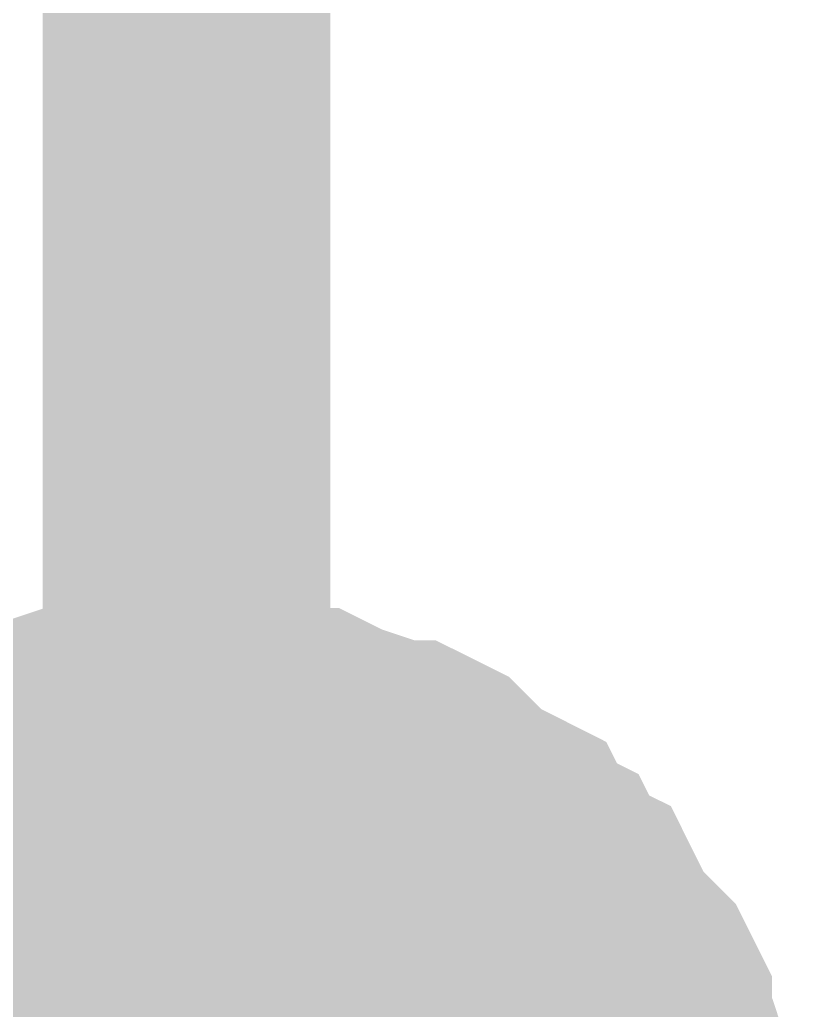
# Model space of a CAD drawing. Header units: inches. Extents: x 0 to 432, y 0 to 280.
# Drawn here: x 312.255 to 313.084, y 166.585 to 167.617 of the extents above; entities that cross this region are included whole.
import ezdxf

# ---------------------------------------------------------------- set-up
doc = ezdxf.new("R2010")
doc.units = ezdxf.units.IN
doc.layers.add('Sheet', color=255, linetype='Continuous')

msp = doc.modelspace()

# ---------------------------------------------------------------- linework, layer by layer
at = {"layer": 'Sheet'}
for points in [[(312.4283, 181.5988, 0.2997, 0.2997, 0), (312.4283, 166.3598, 0.2997, 0.2997, 0)], [(312.1026, 166.7528, 0.2997, 0.2997, 0), (312.1251, 166.7641, 0.2997, 0.2997, 0), (312.1363, 166.7753, 0.2997, 0.2997, 0), (312.1588, 166.7978, 0.2997, 0.2997, 0), (312.1812, 166.809, 0.2997, 0.2997, 0), (312.2037, 166.8202, 0.2997, 0.2997, 0), (312.2262, 166.8202, 0.2997, 0.2997, 0), (312.2486, 166.8314, 0.2997, 0.2997, 0), (312.2711, 166.8427, 0.2997, 0.2997, 0), (312.3048, 166.8539, 0.2997, 0.2997, 0), (312.3272, 166.8539, 0.2997, 0.2997, 0), (312.3497, 166.8539, 0.2997, 0.2997, 0), (312.3722, 166.8651, 0.2997, 0.2997, 0), (312.4059, 166.8651, 0.2997, 0.2997, 0), (312.4283, 166.8651, 0.2997, 0.2997, 0)], [(312.1026, 166.7528, 0.2997, 0.2997, 0), (312.1251, 166.7641, 0.2997, 0.2997, 0), (312.1363, 166.7753, 0.2997, 0.2997, 0), (312.1588, 166.7978, 0.2997, 0.2997, 0), (312.1812, 166.809, 0.2997, 0.2997, 0), (312.2037, 166.8202, 0.2997, 0.2997, 0), (312.2262, 166.8202, 0.2997, 0.2997, 0), (312.2486, 166.8314, 0.2997, 0.2997, 0), (312.2711, 166.8427, 0.2997, 0.2997, 0), (312.3048, 166.8539, 0.2997, 0.2997, 0), (312.3272, 166.8539, 0.2997, 0.2997, 0), (312.3497, 166.8539, 0.2997, 0.2997, 0), (312.3722, 166.8651, 0.2997, 0.2997, 0), (312.4059, 166.8651, 0.2997, 0.2997, 0), (312.4283, 166.8651, 0.2997, 0.2997, 0)], [(312.1026, 166.7528, 0.2997, 0.2997, 0), (312.1251, 166.7641, 0.2997, 0.2997, 0), (312.1363, 166.7753, 0.2997, 0.2997, 0), (312.1588, 166.7978, 0.2997, 0.2997, 0), (312.1812, 166.809, 0.2997, 0.2997, 0), (312.2037, 166.8202, 0.2997, 0.2997, 0), (312.2262, 166.8202, 0.2997, 0.2997, 0), (312.2486, 166.8314, 0.2997, 0.2997, 0), (312.2711, 166.8427, 0.2997, 0.2997, 0), (312.3048, 166.8539, 0.2997, 0.2997, 0), (312.3272, 166.8539, 0.2997, 0.2997, 0), (312.3497, 166.8539, 0.2997, 0.2997, 0), (312.3722, 166.8651, 0.2997, 0.2997, 0), (312.4059, 166.8651, 0.2997, 0.2997, 0), (312.4283, 166.8651, 0.2997, 0.2997, 0)], [(312.1026, 166.7528, 0.2997, 0.2997, 0), (312.1251, 166.7641, 0.2997, 0.2997, 0), (312.1363, 166.7753, 0.2997, 0.2997, 0), (312.1588, 166.7978, 0.2997, 0.2997, 0), (312.1812, 166.809, 0.2997, 0.2997, 0), (312.2037, 166.8202, 0.2997, 0.2997, 0), (312.2262, 166.8202, 0.2997, 0.2997, 0), (312.2486, 166.8314, 0.2997, 0.2997, 0), (312.2711, 166.8427, 0.2997, 0.2997, 0), (312.3048, 166.8539, 0.2997, 0.2997, 0), (312.3272, 166.8539, 0.2997, 0.2997, 0), (312.3497, 166.8539, 0.2997, 0.2997, 0), (312.3722, 166.8651, 0.2997, 0.2997, 0), (312.4059, 166.8651, 0.2997, 0.2997, 0), (312.4283, 166.8651, 0.2997, 0.2997, 0)], [(312.1026, 166.7528, 0.2997, 0.2997, 0), (312.1251, 166.7641, 0.2997, 0.2997, 0), (312.1363, 166.7753, 0.2997, 0.2997, 0), (312.1588, 166.7978, 0.2997, 0.2997, 0), (312.1812, 166.809, 0.2997, 0.2997, 0), (312.2037, 166.8202, 0.2997, 0.2997, 0), (312.2262, 166.8202, 0.2997, 0.2997, 0), (312.2486, 166.8314, 0.2997, 0.2997, 0), (312.2711, 166.8427, 0.2997, 0.2997, 0), (312.3048, 166.8539, 0.2997, 0.2997, 0), (312.3272, 166.8539, 0.2997, 0.2997, 0), (312.3497, 166.8539, 0.2997, 0.2997, 0), (312.3722, 166.8651, 0.2997, 0.2997, 0), (312.4059, 166.8651, 0.2997, 0.2997, 0), (312.4283, 166.8651, 0.2997, 0.2997, 0)], [(312.1026, 166.7528, 0.2997, 0.2997, 0), (312.1251, 166.7641, 0.2997, 0.2997, 0), (312.1363, 166.7753, 0.2997, 0.2997, 0), (312.1588, 166.7978, 0.2997, 0.2997, 0), (312.1812, 166.809, 0.2997, 0.2997, 0), (312.2037, 166.8202, 0.2997, 0.2997, 0), (312.2262, 166.8202, 0.2997, 0.2997, 0), (312.2486, 166.8314, 0.2997, 0.2997, 0), (312.2711, 166.8427, 0.2997, 0.2997, 0), (312.3048, 166.8539, 0.2997, 0.2997, 0), (312.3272, 166.8539, 0.2997, 0.2997, 0), (312.3497, 166.8539, 0.2997, 0.2997, 0), (312.3722, 166.8651, 0.2997, 0.2997, 0), (312.4059, 166.8651, 0.2997, 0.2997, 0), (312.4283, 166.8651, 0.2997, 0.2997, 0)], [(312.4283, 166.8651, 0.2997, 0.2997, 0), (312.4283, 166.8651, 0.2997, 0.2997, 0)], [(312.4283, 166.8651, 0.2997, 0.2997, 0), (312.4508, 166.8651, 0.2997, 0.2997, 0), (312.4845, 166.8651, 0.2997, 0.2997, 0), (312.5069, 166.8539, 0.2997, 0.2997, 0), (312.5294, 166.8539, 0.2997, 0.2997, 0), (312.5519, 166.8539, 0.2997, 0.2997, 0), (312.5743, 166.8427, 0.2997, 0.2997, 0), (312.608, 166.8314, 0.2997, 0.2997, 0), (312.6305, 166.8202, 0.2997, 0.2997, 0), (312.6529, 166.8202, 0.2997, 0.2997, 0), (312.6754, 166.809, 0.2997, 0.2997, 0), (312.6866, 166.7978, 0.2997, 0.2997, 0), (312.7091, 166.7753, 0.2997, 0.2997, 0), (312.7316, 166.7641, 0.2997, 0.2997, 0), (312.754, 166.7528, 0.2997, 0.2997, 0), (312.7652, 166.7304, 0.2997, 0.2997, 0), (312.7877, 166.7191, 0.2997, 0.2997, 0), (312.7989, 166.6967, 0.2997, 0.2997, 0), (312.8214, 166.6855, 0.2997, 0.2997, 0), (312.8326, 166.663, 0.2997, 0.2997, 0), (312.8439, 166.6405, 0.2997, 0.2997, 0), (312.8663, 166.6181, 0.2997, 0.2997, 0), (312.8776, 166.6068, 0.2997, 0.2997, 0), (312.8888, 166.5844, 0.2997, 0.2997, 0), (312.8888, 166.5619, 0.2997, 0.2997, 0), (312.9, 166.5395, 0.2997, 0.2997, 0), (312.9112, 166.5058, 0.2997, 0.2997, 0), (312.9225, 166.4833, 0.2997, 0.2997, 0), (312.9225, 166.4609, 0.2997, 0.2997, 0), (312.9225, 166.4384, 0.2997, 0.2997, 0), (312.9337, 166.4159, 0.2997, 0.2997, 0)], [(312.4283, 166.8651, 0.2997, 0.2997, 0), (312.4283, 166.8651, 0.2997, 0.2997, 0)], [(312.4283, 166.8651, 0.2997, 0.2997, 0), (312.4508, 166.8651, 0.2997, 0.2997, 0), (312.4845, 166.8651, 0.2997, 0.2997, 0), (312.5069, 166.8539, 0.2997, 0.2997, 0), (312.5294, 166.8539, 0.2997, 0.2997, 0), (312.5519, 166.8539, 0.2997, 0.2997, 0), (312.5743, 166.8427, 0.2997, 0.2997, 0), (312.608, 166.8314, 0.2997, 0.2997, 0), (312.6305, 166.8202, 0.2997, 0.2997, 0), (312.6529, 166.8202, 0.2997, 0.2997, 0), (312.6754, 166.809, 0.2997, 0.2997, 0), (312.6866, 166.7978, 0.2997, 0.2997, 0), (312.7091, 166.7753, 0.2997, 0.2997, 0), (312.7316, 166.7641, 0.2997, 0.2997, 0), (312.754, 166.7528, 0.2997, 0.2997, 0), (312.7652, 166.7304, 0.2997, 0.2997, 0), (312.7877, 166.7191, 0.2997, 0.2997, 0), (312.7989, 166.6967, 0.2997, 0.2997, 0), (312.8214, 166.6855, 0.2997, 0.2997, 0), (312.8326, 166.663, 0.2997, 0.2997, 0), (312.8439, 166.6405, 0.2997, 0.2997, 0), (312.8663, 166.6181, 0.2997, 0.2997, 0), (312.8776, 166.6068, 0.2997, 0.2997, 0), (312.8888, 166.5844, 0.2997, 0.2997, 0), (312.8888, 166.5619, 0.2997, 0.2997, 0), (312.9, 166.5395, 0.2997, 0.2997, 0), (312.9112, 166.5058, 0.2997, 0.2997, 0), (312.9225, 166.4833, 0.2997, 0.2997, 0), (312.9225, 166.4609, 0.2997, 0.2997, 0), (312.9225, 166.4384, 0.2997, 0.2997, 0), (312.9337, 166.4159, 0.2997, 0.2997, 0)], [(312.4283, 166.8651, 0.2997, 0.2997, 0), (312.4283, 166.8651, 0.2997, 0.2997, 0)], [(312.4283, 166.8651, 0.2997, 0.2997, 0), (312.4508, 166.8651, 0.2997, 0.2997, 0), (312.4845, 166.8651, 0.2997, 0.2997, 0), (312.5069, 166.8539, 0.2997, 0.2997, 0), (312.5294, 166.8539, 0.2997, 0.2997, 0), (312.5519, 166.8539, 0.2997, 0.2997, 0), (312.5743, 166.8427, 0.2997, 0.2997, 0), (312.608, 166.8314, 0.2997, 0.2997, 0), (312.6305, 166.8202, 0.2997, 0.2997, 0), (312.6529, 166.8202, 0.2997, 0.2997, 0), (312.6754, 166.809, 0.2997, 0.2997, 0), (312.6866, 166.7978, 0.2997, 0.2997, 0), (312.7091, 166.7753, 0.2997, 0.2997, 0), (312.7316, 166.7641, 0.2997, 0.2997, 0), (312.754, 166.7528, 0.2997, 0.2997, 0), (312.7652, 166.7304, 0.2997, 0.2997, 0), (312.7877, 166.7191, 0.2997, 0.2997, 0), (312.7989, 166.6967, 0.2997, 0.2997, 0), (312.8214, 166.6855, 0.2997, 0.2997, 0), (312.8326, 166.663, 0.2997, 0.2997, 0), (312.8439, 166.6405, 0.2997, 0.2997, 0), (312.8663, 166.6181, 0.2997, 0.2997, 0), (312.8776, 166.6068, 0.2997, 0.2997, 0), (312.8888, 166.5844, 0.2997, 0.2997, 0), (312.8888, 166.5619, 0.2997, 0.2997, 0), (312.9, 166.5395, 0.2997, 0.2997, 0), (312.9112, 166.5058, 0.2997, 0.2997, 0), (312.9225, 166.4833, 0.2997, 0.2997, 0), (312.9225, 166.4609, 0.2997, 0.2997, 0), (312.9225, 166.4384, 0.2997, 0.2997, 0), (312.9337, 166.4159, 0.2997, 0.2997, 0)], [(312.4283, 166.8651, 0.2997, 0.2997, 0), (312.4283, 166.8651, 0.2997, 0.2997, 0)], [(312.4283, 166.8651, 0.2997, 0.2997, 0), (312.4508, 166.8651, 0.2997, 0.2997, 0), (312.4845, 166.8651, 0.2997, 0.2997, 0), (312.5069, 166.8539, 0.2997, 0.2997, 0), (312.5294, 166.8539, 0.2997, 0.2997, 0), (312.5519, 166.8539, 0.2997, 0.2997, 0), (312.5743, 166.8427, 0.2997, 0.2997, 0), (312.608, 166.8314, 0.2997, 0.2997, 0), (312.6305, 166.8202, 0.2997, 0.2997, 0), (312.6529, 166.8202, 0.2997, 0.2997, 0), (312.6754, 166.809, 0.2997, 0.2997, 0), (312.6866, 166.7978, 0.2997, 0.2997, 0), (312.7091, 166.7753, 0.2997, 0.2997, 0), (312.7316, 166.7641, 0.2997, 0.2997, 0), (312.754, 166.7528, 0.2997, 0.2997, 0), (312.7652, 166.7304, 0.2997, 0.2997, 0), (312.7877, 166.7191, 0.2997, 0.2997, 0), (312.7989, 166.6967, 0.2997, 0.2997, 0), (312.8214, 166.6855, 0.2997, 0.2997, 0), (312.8326, 166.663, 0.2997, 0.2997, 0), (312.8439, 166.6405, 0.2997, 0.2997, 0), (312.8663, 166.6181, 0.2997, 0.2997, 0), (312.8776, 166.6068, 0.2997, 0.2997, 0), (312.8888, 166.5844, 0.2997, 0.2997, 0), (312.8888, 166.5619, 0.2997, 0.2997, 0), (312.9, 166.5395, 0.2997, 0.2997, 0), (312.9112, 166.5058, 0.2997, 0.2997, 0), (312.9225, 166.4833, 0.2997, 0.2997, 0), (312.9225, 166.4609, 0.2997, 0.2997, 0), (312.9225, 166.4384, 0.2997, 0.2997, 0), (312.9337, 166.4159, 0.2997, 0.2997, 0)], [(312.4283, 166.8651, 0.2997, 0.2997, 0), (312.4283, 166.8651, 0.2997, 0.2997, 0)], [(312.4283, 166.8651, 0.2997, 0.2997, 0), (312.4508, 166.8651, 0.2997, 0.2997, 0), (312.4845, 166.8651, 0.2997, 0.2997, 0), (312.5069, 166.8539, 0.2997, 0.2997, 0), (312.5294, 166.8539, 0.2997, 0.2997, 0), (312.5519, 166.8539, 0.2997, 0.2997, 0), (312.5743, 166.8427, 0.2997, 0.2997, 0), (312.608, 166.8314, 0.2997, 0.2997, 0), (312.6305, 166.8202, 0.2997, 0.2997, 0), (312.6529, 166.8202, 0.2997, 0.2997, 0), (312.6754, 166.809, 0.2997, 0.2997, 0), (312.6866, 166.7978, 0.2997, 0.2997, 0), (312.7091, 166.7753, 0.2997, 0.2997, 0), (312.7316, 166.7641, 0.2997, 0.2997, 0), (312.754, 166.7528, 0.2997, 0.2997, 0), (312.7652, 166.7304, 0.2997, 0.2997, 0), (312.7877, 166.7191, 0.2997, 0.2997, 0), (312.7989, 166.6967, 0.2997, 0.2997, 0), (312.8214, 166.6855, 0.2997, 0.2997, 0), (312.8326, 166.663, 0.2997, 0.2997, 0), (312.8439, 166.6405, 0.2997, 0.2997, 0), (312.8663, 166.6181, 0.2997, 0.2997, 0), (312.8776, 166.6068, 0.2997, 0.2997, 0), (312.8888, 166.5844, 0.2997, 0.2997, 0), (312.8888, 166.5619, 0.2997, 0.2997, 0), (312.9, 166.5395, 0.2997, 0.2997, 0), (312.9112, 166.5058, 0.2997, 0.2997, 0), (312.9225, 166.4833, 0.2997, 0.2997, 0), (312.9225, 166.4609, 0.2997, 0.2997, 0), (312.9225, 166.4384, 0.2997, 0.2997, 0), (312.9337, 166.4159, 0.2997, 0.2997, 0)], [(312.4283, 166.8651, 0.2997, 0.2997, 0), (312.4283, 166.8651, 0.2997, 0.2997, 0)], [(312.4283, 166.8651, 0.2997, 0.2997, 0), (312.4508, 166.8651, 0.2997, 0.2997, 0), (312.4845, 166.8651, 0.2997, 0.2997, 0), (312.5069, 166.8539, 0.2997, 0.2997, 0), (312.5294, 166.8539, 0.2997, 0.2997, 0), (312.5519, 166.8539, 0.2997, 0.2997, 0), (312.5743, 166.8427, 0.2997, 0.2997, 0), (312.608, 166.8314, 0.2997, 0.2997, 0), (312.6305, 166.8202, 0.2997, 0.2997, 0), (312.6529, 166.8202, 0.2997, 0.2997, 0), (312.6754, 166.809, 0.2997, 0.2997, 0), (312.6866, 166.7978, 0.2997, 0.2997, 0), (312.7091, 166.7753, 0.2997, 0.2997, 0), (312.7316, 166.7641, 0.2997, 0.2997, 0), (312.754, 166.7528, 0.2997, 0.2997, 0), (312.7652, 166.7304, 0.2997, 0.2997, 0), (312.7877, 166.7191, 0.2997, 0.2997, 0), (312.7989, 166.6967, 0.2997, 0.2997, 0), (312.8214, 166.6855, 0.2997, 0.2997, 0), (312.8326, 166.663, 0.2997, 0.2997, 0), (312.8439, 166.6405, 0.2997, 0.2997, 0), (312.8663, 166.6181, 0.2997, 0.2997, 0), (312.8776, 166.6068, 0.2997, 0.2997, 0), (312.8888, 166.5844, 0.2997, 0.2997, 0), (312.8888, 166.5619, 0.2997, 0.2997, 0), (312.9, 166.5395, 0.2997, 0.2997, 0), (312.9112, 166.5058, 0.2997, 0.2997, 0), (312.9225, 166.4833, 0.2997, 0.2997, 0), (312.9225, 166.4609, 0.2997, 0.2997, 0), (312.9225, 166.4384, 0.2997, 0.2997, 0), (312.9337, 166.4159, 0.2997, 0.2997, 0)], [(312.2037, 166.8202, 0.0991, 0.0991, 0), (312.2262, 166.8202, 0.0991, 0.0991, 0), (312.2486, 166.8314, 0.0991, 0.0991, 0), (312.2711, 166.8427, 0.0991, 0.0991, 0), (312.3048, 166.8539, 0.0991, 0.0991, 0), (312.3272, 166.8539, 0.0991, 0.0991, 0), (312.3497, 166.8539, 0.0991, 0.0991, 0), (312.3722, 166.8651, 0.0991, 0.0991, 0), (312.4059, 166.8651, 0.0991, 0.0991, 0), (312.4283, 166.8651, 0.0991, 0.0991, 0)], [(312.2037, 166.8202, 0.0991, 0.0991, 0), (312.2262, 166.8202, 0.0991, 0.0991, 0), (312.2486, 166.8314, 0.0991, 0.0991, 0), (312.2711, 166.8427, 0.0991, 0.0991, 0), (312.3048, 166.8539, 0.0991, 0.0991, 0), (312.3272, 166.8539, 0.0991, 0.0991, 0), (312.3497, 166.8539, 0.0991, 0.0991, 0), (312.3722, 166.8651, 0.0991, 0.0991, 0), (312.4059, 166.8651, 0.0991, 0.0991, 0), (312.4283, 166.8651, 0.0991, 0.0991, 0)], [(312.2037, 166.8202, 0.0991, 0.0991, 0), (312.2262, 166.8202, 0.0991, 0.0991, 0), (312.2486, 166.8314, 0.0991, 0.0991, 0), (312.2711, 166.8427, 0.0991, 0.0991, 0), (312.3048, 166.8539, 0.0991, 0.0991, 0), (312.3272, 166.8539, 0.0991, 0.0991, 0), (312.3497, 166.8539, 0.0991, 0.0991, 0), (312.3722, 166.8651, 0.0991, 0.0991, 0), (312.4059, 166.8651, 0.0991, 0.0991, 0), (312.4283, 166.8651, 0.0991, 0.0991, 0)], [(312.2037, 166.8202, 0.0991, 0.0991, 0), (312.2262, 166.8202, 0.0991, 0.0991, 0), (312.2486, 166.8314, 0.0991, 0.0991, 0), (312.2711, 166.8427, 0.0991, 0.0991, 0), (312.3048, 166.8539, 0.0991, 0.0991, 0), (312.3272, 166.8539, 0.0991, 0.0991, 0), (312.3497, 166.8539, 0.0991, 0.0991, 0), (312.3722, 166.8651, 0.0991, 0.0991, 0), (312.4059, 166.8651, 0.0991, 0.0991, 0), (312.4283, 166.8651, 0.0991, 0.0991, 0)], [(312.2037, 166.8202, 0.0991, 0.0991, 0), (312.2262, 166.8202, 0.0991, 0.0991, 0), (312.2486, 166.8314, 0.0991, 0.0991, 0), (312.2711, 166.8427, 0.0991, 0.0991, 0), (312.3048, 166.8539, 0.0991, 0.0991, 0), (312.3272, 166.8539, 0.0991, 0.0991, 0), (312.3497, 166.8539, 0.0991, 0.0991, 0), (312.3722, 166.8651, 0.0991, 0.0991, 0), (312.4059, 166.8651, 0.0991, 0.0991, 0), (312.4283, 166.8651, 0.0991, 0.0991, 0)], [(312.2037, 166.8202, 0.0991, 0.0991, 0), (312.2262, 166.8202, 0.0991, 0.0991, 0), (312.2486, 166.8314, 0.0991, 0.0991, 0), (312.2711, 166.8427, 0.0991, 0.0991, 0), (312.3048, 166.8539, 0.0991, 0.0991, 0), (312.3272, 166.8539, 0.0991, 0.0991, 0), (312.3497, 166.8539, 0.0991, 0.0991, 0), (312.3722, 166.8651, 0.0991, 0.0991, 0), (312.4059, 166.8651, 0.0991, 0.0991, 0), (312.4283, 166.8651, 0.0991, 0.0991, 0)], [(312.4283, 166.8651, 0.0991, 0.0991, 0), (312.4283, 166.8651, 0.0991, 0.0991, 0)], [(312.4283, 166.8651, 0.0991, 0.0991, 0), (312.4508, 166.8651, 0.0991, 0.0991, 0), (312.4845, 166.8651, 0.0991, 0.0991, 0), (312.5069, 166.8539, 0.0991, 0.0991, 0), (312.5294, 166.8539, 0.0991, 0.0991, 0), (312.5519, 166.8539, 0.0991, 0.0991, 0), (312.5743, 166.8427, 0.0991, 0.0991, 0), (312.608, 166.8314, 0.0991, 0.0991, 0), (312.6305, 166.8202, 0.0991, 0.0991, 0), (312.6529, 166.8202, 0.0991, 0.0991, 0), (312.6754, 166.809, 0.0991, 0.0991, 0), (312.6866, 166.7978, 0.0991, 0.0991, 0), (312.7091, 166.7753, 0.0991, 0.0991, 0), (312.7316, 166.7641, 0.0991, 0.0991, 0), (312.754, 166.7528, 0.0991, 0.0991, 0), (312.7652, 166.7304, 0.0991, 0.0991, 0), (312.7877, 166.7191, 0.0991, 0.0991, 0), (312.7989, 166.6967, 0.0991, 0.0991, 0), (312.8214, 166.6855, 0.0991, 0.0991, 0), (312.8326, 166.663, 0.0991, 0.0991, 0), (312.8439, 166.6405, 0.0991, 0.0991, 0), (312.8663, 166.6181, 0.0991, 0.0991, 0), (312.8776, 166.6068, 0.0991, 0.0991, 0), (312.8888, 166.5844, 0.0991, 0.0991, 0), (312.8888, 166.5619, 0.0991, 0.0991, 0), (312.9, 166.5395, 0.0991, 0.0991, 0), (312.9112, 166.5058, 0.0991, 0.0991, 0)], [(312.4283, 166.8651, 0.0991, 0.0991, 0), (312.4283, 166.8651, 0.0991, 0.0991, 0)], [(312.4283, 166.8651, 0.0991, 0.0991, 0), (312.4508, 166.8651, 0.0991, 0.0991, 0), (312.4845, 166.8651, 0.0991, 0.0991, 0), (312.5069, 166.8539, 0.0991, 0.0991, 0), (312.5294, 166.8539, 0.0991, 0.0991, 0), (312.5519, 166.8539, 0.0991, 0.0991, 0), (312.5743, 166.8427, 0.0991, 0.0991, 0), (312.608, 166.8314, 0.0991, 0.0991, 0), (312.6305, 166.8202, 0.0991, 0.0991, 0), (312.6529, 166.8202, 0.0991, 0.0991, 0), (312.6754, 166.809, 0.0991, 0.0991, 0), (312.6866, 166.7978, 0.0991, 0.0991, 0), (312.7091, 166.7753, 0.0991, 0.0991, 0), (312.7316, 166.7641, 0.0991, 0.0991, 0), (312.754, 166.7528, 0.0991, 0.0991, 0), (312.7652, 166.7304, 0.0991, 0.0991, 0), (312.7877, 166.7191, 0.0991, 0.0991, 0), (312.7989, 166.6967, 0.0991, 0.0991, 0), (312.8214, 166.6855, 0.0991, 0.0991, 0), (312.8326, 166.663, 0.0991, 0.0991, 0), (312.8439, 166.6405, 0.0991, 0.0991, 0), (312.8663, 166.6181, 0.0991, 0.0991, 0), (312.8776, 166.6068, 0.0991, 0.0991, 0), (312.8888, 166.5844, 0.0991, 0.0991, 0), (312.8888, 166.5619, 0.0991, 0.0991, 0), (312.9, 166.5395, 0.0991, 0.0991, 0), (312.9112, 166.5058, 0.0991, 0.0991, 0)], [(312.4283, 166.8651, 0.0991, 0.0991, 0), (312.4283, 166.8651, 0.0991, 0.0991, 0)], [(312.4283, 166.8651, 0.0991, 0.0991, 0), (312.4508, 166.8651, 0.0991, 0.0991, 0), (312.4845, 166.8651, 0.0991, 0.0991, 0), (312.5069, 166.8539, 0.0991, 0.0991, 0), (312.5294, 166.8539, 0.0991, 0.0991, 0), (312.5519, 166.8539, 0.0991, 0.0991, 0), (312.5743, 166.8427, 0.0991, 0.0991, 0), (312.608, 166.8314, 0.0991, 0.0991, 0), (312.6305, 166.8202, 0.0991, 0.0991, 0), (312.6529, 166.8202, 0.0991, 0.0991, 0), (312.6754, 166.809, 0.0991, 0.0991, 0), (312.6866, 166.7978, 0.0991, 0.0991, 0), (312.7091, 166.7753, 0.0991, 0.0991, 0), (312.7316, 166.7641, 0.0991, 0.0991, 0), (312.754, 166.7528, 0.0991, 0.0991, 0), (312.7652, 166.7304, 0.0991, 0.0991, 0), (312.7877, 166.7191, 0.0991, 0.0991, 0), (312.7989, 166.6967, 0.0991, 0.0991, 0), (312.8214, 166.6855, 0.0991, 0.0991, 0), (312.8326, 166.663, 0.0991, 0.0991, 0), (312.8439, 166.6405, 0.0991, 0.0991, 0), (312.8663, 166.6181, 0.0991, 0.0991, 0), (312.8776, 166.6068, 0.0991, 0.0991, 0), (312.8888, 166.5844, 0.0991, 0.0991, 0), (312.8888, 166.5619, 0.0991, 0.0991, 0), (312.9, 166.5395, 0.0991, 0.0991, 0), (312.9112, 166.5058, 0.0991, 0.0991, 0)], [(312.4283, 166.8651, 0.0991, 0.0991, 0), (312.4283, 166.8651, 0.0991, 0.0991, 0)], [(312.4283, 166.8651, 0.0991, 0.0991, 0), (312.4508, 166.8651, 0.0991, 0.0991, 0), (312.4845, 166.8651, 0.0991, 0.0991, 0), (312.5069, 166.8539, 0.0991, 0.0991, 0), (312.5294, 166.8539, 0.0991, 0.0991, 0), (312.5519, 166.8539, 0.0991, 0.0991, 0), (312.5743, 166.8427, 0.0991, 0.0991, 0), (312.608, 166.8314, 0.0991, 0.0991, 0), (312.6305, 166.8202, 0.0991, 0.0991, 0), (312.6529, 166.8202, 0.0991, 0.0991, 0), (312.6754, 166.809, 0.0991, 0.0991, 0), (312.6866, 166.7978, 0.0991, 0.0991, 0), (312.7091, 166.7753, 0.0991, 0.0991, 0), (312.7316, 166.7641, 0.0991, 0.0991, 0), (312.754, 166.7528, 0.0991, 0.0991, 0), (312.7652, 166.7304, 0.0991, 0.0991, 0), (312.7877, 166.7191, 0.0991, 0.0991, 0), (312.7989, 166.6967, 0.0991, 0.0991, 0), (312.8214, 166.6855, 0.0991, 0.0991, 0), (312.8326, 166.663, 0.0991, 0.0991, 0), (312.8439, 166.6405, 0.0991, 0.0991, 0), (312.8663, 166.6181, 0.0991, 0.0991, 0), (312.8776, 166.6068, 0.0991, 0.0991, 0), (312.8888, 166.5844, 0.0991, 0.0991, 0), (312.8888, 166.5619, 0.0991, 0.0991, 0), (312.9, 166.5395, 0.0991, 0.0991, 0), (312.9112, 166.5058, 0.0991, 0.0991, 0)], [(312.4283, 166.8651, 0.0991, 0.0991, 0), (312.4283, 166.8651, 0.0991, 0.0991, 0)], [(312.4283, 166.8651, 0.0991, 0.0991, 0), (312.4508, 166.8651, 0.0991, 0.0991, 0), (312.4845, 166.8651, 0.0991, 0.0991, 0), (312.5069, 166.8539, 0.0991, 0.0991, 0), (312.5294, 166.8539, 0.0991, 0.0991, 0), (312.5519, 166.8539, 0.0991, 0.0991, 0), (312.5743, 166.8427, 0.0991, 0.0991, 0), (312.608, 166.8314, 0.0991, 0.0991, 0), (312.6305, 166.8202, 0.0991, 0.0991, 0), (312.6529, 166.8202, 0.0991, 0.0991, 0), (312.6754, 166.809, 0.0991, 0.0991, 0), (312.6866, 166.7978, 0.0991, 0.0991, 0), (312.7091, 166.7753, 0.0991, 0.0991, 0), (312.7316, 166.7641, 0.0991, 0.0991, 0), (312.754, 166.7528, 0.0991, 0.0991, 0), (312.7652, 166.7304, 0.0991, 0.0991, 0), (312.7877, 166.7191, 0.0991, 0.0991, 0), (312.7989, 166.6967, 0.0991, 0.0991, 0), (312.8214, 166.6855, 0.0991, 0.0991, 0), (312.8326, 166.663, 0.0991, 0.0991, 0), (312.8439, 166.6405, 0.0991, 0.0991, 0), (312.8663, 166.6181, 0.0991, 0.0991, 0), (312.8776, 166.6068, 0.0991, 0.0991, 0), (312.8888, 166.5844, 0.0991, 0.0991, 0), (312.8888, 166.5619, 0.0991, 0.0991, 0), (312.9, 166.5395, 0.0991, 0.0991, 0), (312.9112, 166.5058, 0.0991, 0.0991, 0)], [(312.4283, 166.8651, 0.0991, 0.0991, 0), (312.4283, 166.8651, 0.0991, 0.0991, 0)], [(312.4283, 166.8651, 0.0991, 0.0991, 0), (312.4508, 166.8651, 0.0991, 0.0991, 0), (312.4845, 166.8651, 0.0991, 0.0991, 0), (312.5069, 166.8539, 0.0991, 0.0991, 0), (312.5294, 166.8539, 0.0991, 0.0991, 0), (312.5519, 166.8539, 0.0991, 0.0991, 0), (312.5743, 166.8427, 0.0991, 0.0991, 0), (312.608, 166.8314, 0.0991, 0.0991, 0), (312.6305, 166.8202, 0.0991, 0.0991, 0), (312.6529, 166.8202, 0.0991, 0.0991, 0), (312.6754, 166.809, 0.0991, 0.0991, 0), (312.6866, 166.7978, 0.0991, 0.0991, 0), (312.7091, 166.7753, 0.0991, 0.0991, 0), (312.7316, 166.7641, 0.0991, 0.0991, 0), (312.754, 166.7528, 0.0991, 0.0991, 0), (312.7652, 166.7304, 0.0991, 0.0991, 0), (312.7877, 166.7191, 0.0991, 0.0991, 0), (312.7989, 166.6967, 0.0991, 0.0991, 0), (312.8214, 166.6855, 0.0991, 0.0991, 0), (312.8326, 166.663, 0.0991, 0.0991, 0), (312.8439, 166.6405, 0.0991, 0.0991, 0), (312.8663, 166.6181, 0.0991, 0.0991, 0), (312.8776, 166.6068, 0.0991, 0.0991, 0), (312.8888, 166.5844, 0.0991, 0.0991, 0), (312.8888, 166.5619, 0.0991, 0.0991, 0), (312.9, 166.5395, 0.0991, 0.0991, 0), (312.9112, 166.5058, 0.0991, 0.0991, 0)]]:
    msp.add_lwpolyline(points, format="xyseb", dxfattribs=at)
msp.add_lwpolyline([(312.166, 166.37, 0.508, 0.508, 1), (312.674, 166.37, 0.508, 0.508, 1)], format="xyseb", close=True, dxfattribs=at)

doc.saveas('drawing.dxf')
